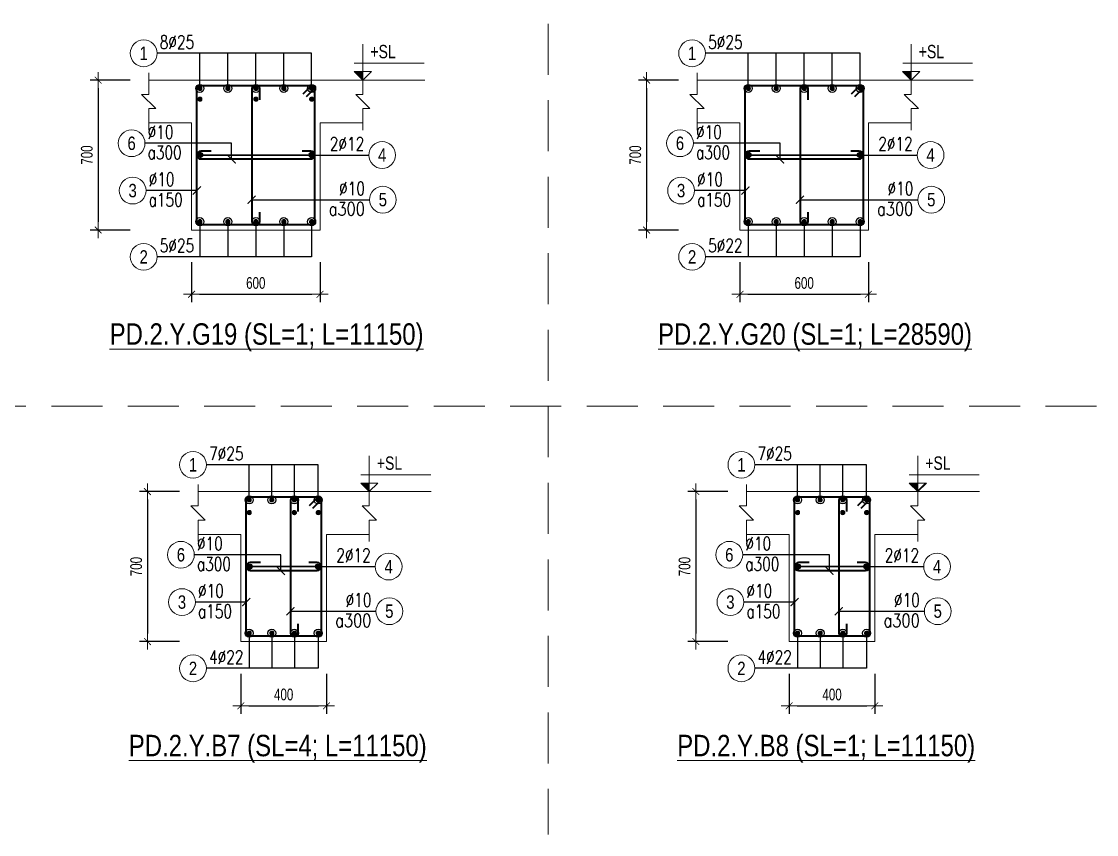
# Model space of a CAD drawing. Header units: millimetres. Extents: x 0 to 264070, y -218202 to 27271.
# Drawn here: x 238024 to 243045, y -179923 to -176128 of the extents above; entities that cross this region are included whole.
import ezdxf
from ezdxf.enums import TextEntityAlignment as Align

# ---------------------------------------------------------------- set-up
doc = ezdxf.new("R2010")
doc.units = ezdxf.units.MM
doc.header["$PDMODE"] = 3
doc.linetypes.add('HIDDEN2', pattern=[4.762499999999999, 3.175, -1.5875])
doc.layers.get('0').update_dxf_attribs({"lineweight": 20})
doc.layers.get('Defpoints').update_dxf_attribs({"color": 151, "lineweight": 9})
for name, color, linetype, lineweight in [('NDC_S_ANNO', 7, 'Continuous', 20), ('NDC_S_CONTINUOUS', 3, 'Continuous', 20), ('NDC_S_DIM', 1, 'Continuous', 15), ('NDC_S_HIDDEN', 8, 'HIDDEN2', 13), ('NDC_S_REBAR', 4, 'Continuous', 35), ('NDC_S_STIRRUP', 4, 'Continuous', 40), ('NDC_S_TEXT SYMBOL', 7, 'Continuous', 20), ('NDC_S_THIN LINE', 8, 'Continuous', 9), ('NDC_S_VN TEXT', 7, 'Continuous', 20)]:
    doc.layers.add(name, color=color, linetype=linetype, lineweight=lineweight)
doc.styles.add('ARIAL', font='arial.ttf', dxfattribs={"width": 0.8})
doc.styles.add('NDC_ANNO', font='', dxfattribs={"width": 0.8})
doc.styles.add('NDC_DIM', font='', dxfattribs={"width": 0.75})
doc.styles.add('NDC_EN TXT', font='romans.shx', dxfattribs={"width": 0.8})
doc.styles.get('NDC_ANNO').set_extended_font_data('Dotum')
doc.styles.get('NDC_DIM').set_extended_font_data('Dotum')
doc.dimstyles.new('NDC_dim_25', dxfattribs={"dimscale": 25, "dimtxt": 2.2, "dimasz": 1.5, "dimexe": 1.5, "dimexo": 2.5, "dimgap": 1, "dimtad": 1, "dimdec": 0, "dimzin": 0, "dimdsep": 46, "dimtxsty": 'NDC_DIM', "dimblk": 'DIMMARK', "dimcen": 0.09, "dimdle": 1.2, "dimclrd": 1, "dimclre": 1, "dimclrt": 3, "dimadec": 0, "dimazin": 0, "dimtfac": 1, "dimtdec": 0, "dimtix": 1, "dimtofl": 0, "dimtmove": 0, "dimatfit": 3, "dimfxl": 6, "dimfxlon": 1, "dimtolj": 1, "dimtzin": 0, "dimarcsym": 0})

# ---------------------------------------------------------------- blocks, each defined once
blk = doc.blocks.new('kata_block_TD')
at = {"color": 6, "linetype": 'ByBlock', "lineweight": -2, "style": 'ARIAL', "width": 0.8}
blk.add_attdef('SECTDET2', text='', height=5, dxfattribs=at).set_placement((0, 7.970649532882817), align=Align.CENTER)
at = {"color": 0, "linetype": 'ByBlock', "lineweight": -2, "style": 'ARIAL', "width": 0.8}
blk.add_attdef('SECTDET1', text='', height=5, dxfattribs=at).set_placement((0, 1.470649532882817), align=Align.CENTER)
at = {"color": 3, "lineweight": 25, "style": 'ARIAL', "width": 0.8}
blk.add_attdef('SSCALE', text='', height=2.5, dxfattribs=at).set_placement((0, -3.998868953555331), align=Align.CENTER)
blk = doc.blocks.new('kata_block_CT')
at = {"layer": 'NDC_S_ANNO'}
blk.add_hatch(color=3, dxfattribs=at).paths.add_polyline_path([(0, 1.596954857557648), (-1.612010908633238, 1.596954857557648), (0, 0)])
at = {"layer": 'NDC_S_ANNO', "ltscale": 50}
h = blk.add_hatch(dxfattribs=at)
h.set_pattern_fill('ANSI31', color=256, scale=1.406250541793835, style=0)
h.set_pattern_definition([(45.00000000000001, (0, 5.456968210637569e-12), (-3.157122508925224, 3.157122508925225), [])])
h.paths.add_polyline_path([(0, 1.596954857557648), (0, 0), (1.612010908924276, 1.596954857557648)])
for p, q in [((-1.592704896858777, 3.140833880479477), (11.46947077315417, 3.140833880479477)), ((11.56125648126181, 5.456968210637569e-12), (-1.63869572513795, 5.456968210637569e-12))]:
    blk.add_line(p, q, dxfattribs=at)
for points in [[(0, 6.69495074864426), (0, 0)], [(0, 0), (-1.612010908924276, 1.596954857557648), (0, 1.596954857557648)], [(0, 0), (1.612010908924276, 1.596954857557648), (0, 1.596954857557648)]]:
    blk.add_lwpolyline(points, dxfattribs=at)
at = {"layer": 'NDC_S_ANNO', "color": 8, "ltscale": 50}
blk.add_lwpolyline([(0, 0), (-1.612010908633238, 1.596954857557648), (0, 1.596954857557648)], dxfattribs=at)
at = {"layer": 'NDC_S_TEXT SYMBOL', "color": 3, "style": 'NDC_ANNO', "width": 0.8}
blk.add_attdef('CT', (1.409564409346785, 4.068271311703938), '', height=2.5, dxfattribs=at)
blk = doc.blocks.new('DIMMARK')
at = {"layer": 'NDC_S_DIM', "color": 1}
blk.add_line((-1.5, 0), (1, 0), dxfattribs=at)
at = {"layer": 'NDC_S_DIM', "color": 2, "const_width": 0.1}
blk.add_lwpolyline([(-0.4242640687119285, -0.4242640687119285), (0.4242640687119285, 0.4242640687119285)], dxfattribs=at)
blk = doc.blocks.new('*D491')
at = {"layer": 'Defpoints', "color": 0, "transparency": 16777216}
for p in [(241379.5699531391, -177101.6922493973), (241979.5699531391, -177101.6922493973), (241979.5699531391, -177401.6922493973)]:
    blk.add_point(p, dxfattribs=at)
at = {"layer": 'NDC_S_DIM', "color": 1, "lineweight": -2, "transparency": 16777216}
for p, q in [((241379.5699531391, -177251.6922493973), (241379.5699531391, -177439.1922493973)), ((241979.5699531391, -177251.6922493973), (241979.5699531391, -177439.1922493973)), ((241417.0699531391, -177401.6922493973), (241942.0699531391, -177401.6922493973))]:
    blk.add_line(p, q, dxfattribs=at)
at = {"layer": 'NDC_S_DIM', "color": 1, "lineweight": -2, "transparency": 16777216, "xscale": 37.5, "yscale": 37.5, "zscale": 37.5, "rotation": 180}
blk.add_blockref('DIMMARK', (241379.5699531391, -177401.6922493973), dxfattribs=at)
at = {"layer": 'NDC_S_DIM', "color": 1, "lineweight": -2, "transparency": 16777216, "xscale": 37.5, "yscale": 37.5, "zscale": 37.5}
blk.add_blockref('DIMMARK', (241979.5699531391, -177401.6922493973), dxfattribs=at)
at = {"layer": 'NDC_S_DIM', "color": 3, "transparency": 16777216, "insert": (241679.5699531391, -177349.1922493973), "char_height": 55.00000000000001, "attachment_point": 5, "style": 'NDC_DIM'}
blk.add_mtext('\\A1;600', dxfattribs=at)
blk = doc.blocks.new('*D492')
at = {"layer": 'Defpoints', "color": 0, "transparency": 16777216}
for p in [(241449.2430776834, -176401.6922493973), (240943.2430776834, -177101.6922493973), (241449.2430776834, -177101.6922493973)]:
    blk.add_point(p, dxfattribs=at)
at = {"layer": 'NDC_S_DIM', "color": 1, "lineweight": -2, "transparency": 16777216}
for p, q in [((241093.2430776834, -176401.6922493973), (240905.7430776834, -176401.6922493973)), ((240943.2430776834, -176439.1922493973), (240943.2430776834, -177064.1922493973)), ((241093.2430776834, -177101.6922493973), (240905.7430776834, -177101.6922493973))]:
    blk.add_line(p, q, dxfattribs=at)
at = {"layer": 'NDC_S_DIM', "color": 1, "lineweight": -2, "transparency": 16777216, "xscale": 37.5, "yscale": 37.5, "zscale": 37.5}
for p, rotation in [((240943.2430776834, -176401.6922493973), 90), ((240943.2430776834, -177101.6922493973), 270)]:
    blk.add_blockref('DIMMARK', p, dxfattribs=dict(at, rotation=rotation))
at = {"layer": 'NDC_S_DIM', "color": 3, "transparency": 16777216, "insert": (240890.7430776835, -176751.6922493973), "char_height": 55.00000000000001, "attachment_point": 5, "rotation": 90, "style": 'NDC_DIM'}
blk.add_mtext('\\A1;700', dxfattribs=at)
blk = doc.blocks.new('kata_block_THEP')
at = {"layer": 'NDC_S_REBAR', "color": 0}
for p, q in [((-0.5, 0), (0.5, 0)), ((-0.3535533905960619, 0.353553390592424), (0.3535533905960619, -0.353553390592424)), ((0.3535533905960619, 0.353553390592424), (-0.3535533905960619, -0.353553390592424)), ((0, 0.5), (0, -0.5))]:
    blk.add_line(p, q, dxfattribs=at)
at = {"layer": 'NDC_S_REBAR', "color": 0, "const_width": 0.08333333333333334}
blk.add_lwpolyline([(-0.5, -1.818989403545856e-12, 1), (0.5000000000145519, -1.818989403545856e-12, 1), (-0.5, -1.818989403545856e-12, 1)], format="xyb", dxfattribs=at)
blk = doc.blocks.new('*U240')
blk.add_circle((-2.5, 0), 2.5)
at = {"layer": 'NDC_S_VN TEXT', "color": 3, "style": 'NDC_EN TXT', "width": 0.75}
blk.add_attdef('DK1', (0.5, 0.8455043070534884), '', height=2.5, dxfattribs=at)
at = {"layer": 'NDC_S_VN TEXT', "color": 7, "style": 'ARIAL', "width": 0.8}
blk.add_attdef('SH2', text='', height=2.5, dxfattribs=at).set_placement((-2.5, 0), align=Align.MIDDLE)
blk = doc.blocks.new('*U241')
blk.add_circle((-2.5, 0), 2.5)
at = {"layer": 'NDC_S_VN TEXT', "color": 3, "style": 'NDC_EN TXT', "width": 0.75}
for tag, p in [('DK1', (0.5, 0.8455043070534884)), ('KC1', (0.5, -2.972544307831413))]:
    blk.add_attdef(tag, p, '', height=2.5, dxfattribs=at)
at = {"layer": 'NDC_S_VN TEXT', "color": 7, "style": 'ARIAL', "width": 0.8}
blk.add_attdef('SH2', text='', height=2.5, dxfattribs=at).set_placement((-2.5, 0), align=Align.MIDDLE)
blk = doc.blocks.new('*U239')
blk.add_circle((2.5, 0), 2.5)
at = {"layer": 'NDC_S_VN TEXT', "color": 3, "style": 'NDC_EN TXT', "width": 0.75}
blk.add_attdef('DK2', text='', height=2.5, dxfattribs=at).set_placement((-0.85, 0.8455043070534884), align=Align.RIGHT)
at = {"layer": 'NDC_S_VN TEXT', "color": 7, "style": 'ARIAL', "width": 0.8}
blk.add_attdef('SH3', text='', height=2.5, dxfattribs=at).set_placement((2.5, 0), align=Align.MIDDLE)
blk = doc.blocks.new('*U321')
blk.add_circle((2.5, 0), 2.5)
at = {"layer": 'NDC_S_VN TEXT', "color": 3, "style": 'NDC_EN TXT'}
for tag, width, p in [('DK2', 0.75, (-0.85, 0.8455043070534884)), ('KC2', 0.8, (-0.85, -2.972544307831413))]:
    blk.add_attdef(tag, text='', height=2.5, dxfattribs=dict(at, width=width)).set_placement(p, align=Align.RIGHT)
at = {"layer": 'NDC_S_VN TEXT', "color": 7, "style": 'ARIAL', "width": 0.8}
blk.add_attdef('SH3', text='', height=2.5, dxfattribs=at).set_placement((2.5, 0), align=Align.MIDDLE)
blk = doc.blocks.new('*D493')
at = {"layer": 'Defpoints', "color": 0, "transparency": 16777216}
for p in [(238887.7321403149, -176401.6922493973), (238381.7321403149, -177101.6922493973), (238887.7321403149, -177101.6922493973)]:
    blk.add_point(p, dxfattribs=at)
at = {"layer": 'NDC_S_DIM', "color": 1, "lineweight": -2, "transparency": 16777216}
for p, q in [((238531.7321403149, -176401.6922493973), (238344.2321403149, -176401.6922493973)), ((238381.7321403149, -176439.1922493973), (238381.7321403149, -177064.1922493973)), ((238531.7321403149, -177101.6922493973), (238344.2321403149, -177101.6922493973))]:
    blk.add_line(p, q, dxfattribs=at)
at = {"layer": 'NDC_S_DIM', "color": 1, "lineweight": -2, "transparency": 16777216, "xscale": 37.5, "yscale": 37.5, "zscale": 37.5}
for p, rotation in [((238381.7321403149, -176401.6922493973), 90), ((238381.7321403149, -177101.6922493973), 270)]:
    blk.add_blockref('DIMMARK', p, dxfattribs=dict(at, rotation=rotation))
at = {"layer": 'NDC_S_DIM', "color": 3, "transparency": 16777216, "insert": (238329.2321403149, -176751.6922493973), "char_height": 55.00000000000001, "attachment_point": 5, "rotation": 90, "style": 'NDC_DIM'}
blk.add_mtext('\\A1;700', dxfattribs=at)
blk = doc.blocks.new('*D494')
at = {"layer": 'Defpoints', "color": 0, "transparency": 16777216}
for p in [(238818.0590157706, -177101.6922493973), (239418.0590157706, -177101.6922493973), (239418.0590157706, -177401.6922493973)]:
    blk.add_point(p, dxfattribs=at)
at = {"layer": 'NDC_S_DIM', "color": 1, "lineweight": -2, "transparency": 16777216}
for p, q in [((238818.0590157706, -177251.6922493973), (238818.0590157706, -177439.1922493973)), ((239418.0590157706, -177251.6922493973), (239418.0590157706, -177439.1922493973)), ((238855.5590157706, -177401.6922493973), (239380.5590157706, -177401.6922493973))]:
    blk.add_line(p, q, dxfattribs=at)
at = {"layer": 'NDC_S_DIM', "color": 1, "lineweight": -2, "transparency": 16777216, "xscale": 37.5, "yscale": 37.5, "zscale": 37.5, "rotation": 180}
blk.add_blockref('DIMMARK', (238818.0590157706, -177401.6922493973), dxfattribs=at)
at = {"layer": 'NDC_S_DIM', "color": 1, "lineweight": -2, "transparency": 16777216, "xscale": 37.5, "yscale": 37.5, "zscale": 37.5}
blk.add_blockref('DIMMARK', (239418.0590157706, -177401.6922493973), dxfattribs=at)
at = {"layer": 'NDC_S_DIM', "color": 3, "transparency": 16777216, "insert": (239118.0590157706, -177349.1922493973), "char_height": 55.00000000000001, "attachment_point": 5, "style": 'NDC_DIM'}
blk.add_mtext('\\A1;600', dxfattribs=at)
blk = doc.blocks.new('*D503')
at = {"layer": 'Defpoints', "color": 0, "transparency": 16777216}
for p in [(239118.0484752241, -178322.6786246464), (238612.0484752241, -179022.6786246464), (239118.0484752241, -179022.6786246464)]:
    blk.add_point(p, dxfattribs=at)
at = {"layer": 'NDC_S_DIM', "color": 1, "lineweight": -2, "transparency": 16777216}
for p, q in [((238762.0484752241, -178322.6786246464), (238574.5484752241, -178322.6786246464)), ((238612.0484752241, -178360.1786246464), (238612.0484752241, -178985.1786246464)), ((238762.0484752241, -179022.6786246464), (238574.5484752241, -179022.6786246464))]:
    blk.add_line(p, q, dxfattribs=at)
at = {"layer": 'NDC_S_DIM', "color": 1, "lineweight": -2, "transparency": 16777216, "xscale": 37.5, "yscale": 37.5, "zscale": 37.5}
for p, rotation in [((238612.0484752241, -178322.6786246464), 90), ((238612.0484752241, -179022.6786246464), 270)]:
    blk.add_blockref('DIMMARK', p, dxfattribs=dict(at, rotation=rotation))
at = {"layer": 'NDC_S_DIM', "color": 3, "transparency": 16777216, "insert": (238559.5484752241, -178672.6786246463), "char_height": 55.00000000000001, "attachment_point": 5, "rotation": 90, "style": 'NDC_DIM'}
blk.add_mtext('\\A1;700', dxfattribs=at)
blk = doc.blocks.new('*D504')
at = {"layer": 'Defpoints', "color": 0, "transparency": 16777216}
for p in [(239048.3753506798, -179022.6786246464), (239448.3753506798, -179022.6786246464), (239448.3753506798, -179322.6786246464)]:
    blk.add_point(p, dxfattribs=at)
at = {"layer": 'NDC_S_DIM', "color": 1, "lineweight": -2, "transparency": 16777216}
for p, q in [((239048.3753506798, -179172.6786246464), (239048.3753506798, -179360.1786246464)), ((239448.3753506798, -179172.6786246464), (239448.3753506798, -179360.1786246464)), ((239085.8753506798, -179322.6786246464), (239410.8753506798, -179322.6786246464))]:
    blk.add_line(p, q, dxfattribs=at)
at = {"layer": 'NDC_S_DIM', "color": 1, "lineweight": -2, "transparency": 16777216, "xscale": 37.5, "yscale": 37.5, "zscale": 37.5, "rotation": 180}
blk.add_blockref('DIMMARK', (239048.3753506798, -179322.6786246464), dxfattribs=at)
at = {"layer": 'NDC_S_DIM', "color": 1, "lineweight": -2, "transparency": 16777216, "xscale": 37.5, "yscale": 37.5, "zscale": 37.5}
blk.add_blockref('DIMMARK', (239448.3753506798, -179322.6786246464), dxfattribs=at)
at = {"layer": 'NDC_S_DIM', "color": 3, "transparency": 16777216, "insert": (239248.3753506798, -179270.1786246464), "char_height": 55.00000000000001, "attachment_point": 5, "style": 'NDC_DIM'}
blk.add_mtext('\\A1;400', dxfattribs=at)
blk = doc.blocks.new('*D505')
at = {"layer": 'Defpoints', "color": 0, "transparency": 16777216}
for p in [(241609.8862880483, -179022.6786246464), (242009.8862880483, -179022.6786246464), (242009.8862880483, -179322.6786246464)]:
    blk.add_point(p, dxfattribs=at)
at = {"layer": 'NDC_S_DIM', "color": 1, "lineweight": -2, "transparency": 16777216}
for p, q in [((241609.8862880483, -179172.6786246464), (241609.8862880483, -179360.1786246464)), ((242009.8862880483, -179172.6786246464), (242009.8862880483, -179360.1786246464)), ((241647.3862880483, -179322.6786246464), (241972.3862880483, -179322.6786246464))]:
    blk.add_line(p, q, dxfattribs=at)
at = {"layer": 'NDC_S_DIM', "color": 1, "lineweight": -2, "transparency": 16777216, "xscale": 37.5, "yscale": 37.5, "zscale": 37.5, "rotation": 180}
blk.add_blockref('DIMMARK', (241609.8862880483, -179322.6786246464), dxfattribs=at)
at = {"layer": 'NDC_S_DIM', "color": 1, "lineweight": -2, "transparency": 16777216, "xscale": 37.5, "yscale": 37.5, "zscale": 37.5}
blk.add_blockref('DIMMARK', (242009.8862880483, -179322.6786246464), dxfattribs=at)
at = {"layer": 'NDC_S_DIM', "color": 3, "transparency": 16777216, "insert": (241809.8862880483, -179270.1786246464), "char_height": 55.00000000000001, "attachment_point": 5, "style": 'NDC_DIM'}
blk.add_mtext('\\A1;400', dxfattribs=at)
blk = doc.blocks.new('*D506')
at = {"layer": 'Defpoints', "color": 0, "transparency": 16777216}
for p in [(241679.5594125926, -178322.6786246464), (241173.5594125926, -179022.6786246464), (241679.5594125926, -179022.6786246464)]:
    blk.add_point(p, dxfattribs=at)
at = {"layer": 'NDC_S_DIM', "color": 1, "lineweight": -2, "transparency": 16777216}
for p, q in [((241323.5594125926, -178322.6786246464), (241136.0594125926, -178322.6786246464)), ((241173.5594125926, -178360.1786246464), (241173.5594125926, -178985.1786246464)), ((241323.5594125926, -179022.6786246464), (241136.0594125926, -179022.6786246464))]:
    blk.add_line(p, q, dxfattribs=at)
at = {"layer": 'NDC_S_DIM', "color": 1, "lineweight": -2, "transparency": 16777216, "xscale": 37.5, "yscale": 37.5, "zscale": 37.5}
for p, rotation in [((241173.5594125926, -178322.6786246464), 90), ((241173.5594125926, -179022.6786246464), 270)]:
    blk.add_blockref('DIMMARK', p, dxfattribs=dict(at, rotation=rotation))
at = {"layer": 'NDC_S_DIM', "color": 3, "transparency": 16777216, "insert": (241121.0594125926, -178672.6786246463), "char_height": 55.00000000000001, "attachment_point": 5, "rotation": 90, "style": 'NDC_DIM'}
blk.add_mtext('\\A1;700', dxfattribs=at)

msp = doc.modelspace()

# ---------------------------------------------------------------- linework, layer by layer
at = {"layer": 'NDC_S_CONTINUOUS'}
for points in [[(238618.0590157706, -176401.6922493973), (238818.0590157706, -176401.6922493973), (238818.0590157706, -176401.6922493973), (239418.0590157706, -176401.6922493973), (239418.0590157706, -176401.6922493973), (239618.0590157706, -176401.6922493973)], [(241179.5699531391, -176401.6922493973), (241379.5699531391, -176401.6922493973), (241379.5699531391, -176401.6922493973), (241979.5699531391, -176401.6922493973), (241979.5699531391, -176401.6922493973), (242179.5699531391, -176401.6922493973)], [(238618.0590157706, -176601.6922493973), (238818.0590157706, -176601.6922493973), (238818.0590157706, -177101.6922493973), (239418.0590157706, -177101.6922493973), (239418.0590157706, -176601.6922493973), (239618.0590157706, -176601.6922493973)], [(241179.5699531391, -176601.6922493973), (241379.5699531391, -176601.6922493973), (241379.5699531391, -177101.6922493973), (241979.5699531391, -177101.6922493973), (241979.5699531391, -176601.6922493973), (242179.5699531391, -176601.6922493973)], [(238848.3753506798, -178322.6786246464), (239048.3753506798, -178322.6786246464), (239048.3753506798, -178322.6786246464), (239448.3753506798, -178322.6786246464), (239448.3753506798, -178322.6786246464), (239648.3753506798, -178322.6786246464)], [(241409.8862880483, -178322.6786246464), (241609.8862880483, -178322.6786246464), (241609.8862880483, -178322.6786246464), (242009.8862880483, -178322.6786246464), (242009.8862880483, -178322.6786246464), (242209.8862880483, -178322.6786246464)], [(238848.3753506798, -178522.6786246464), (239048.3753506798, -178522.6786246464), (239048.3753506798, -179022.6786246464), (239448.3753506798, -179022.6786246464), (239448.3753506798, -178522.6786246464), (239648.3753506798, -178522.6786246464)], [(241409.8862880483, -178522.6786246464), (241609.8862880483, -178522.6786246464), (241609.8862880483, -179022.6786246464), (242009.8862880483, -179022.6786246464), (242009.8862880483, -178522.6786246464), (242209.8862880483, -178522.6786246464)]]:
    msp.add_lwpolyline(points, dxfattribs=at)
at = {"layer": 'NDC_S_HIDDEN', "ltscale": 75}
for p, q in [((240483.4511111922, -167923.3971106909), (240483.4511111922, -179923.3971106772)), ((243044.9620485608, -177923.3971106794), (225114.385486981, -177923.3971106794))]:
    msp.add_line(p, q, dxfattribs=at)
at = {"layer": 'NDC_S_REBAR'}
for points in [[(239136.4290578647, -176494.0369393306), (239136.4290578647, -176445.1237695208, 0.9999999999999999), (239099.5650578647, -176445.1237695208), (239099.5650578647, -177058.2602493972, 0.9999999999999999), (239136.4290578647, -177058.2602493972), (239136.4290578647, -177019.0033583884, -0.414213562)], [(241697.9399952332, -176494.0369393306), (241697.9399952332, -176445.1237695208, 0.9999999999999999), (241661.0759952332, -176445.1237695208), (241661.0759952332, -177058.2602493972, 0.9999999999999999), (241697.9399952332, -177058.2602493972), (241697.9399952332, -177019.0033583884, -0.414213562)], [(238910.4041855805, -176733.2602493973), (238861.4910157706, -176733.2602493973, 0.9999999999999999), (238861.4910157706, -176770.1242493973), (239374.6270157706, -176770.1242493973, 0.9999999999999999), (239374.6270157706, -176733.2602493973), (239335.3701247617, -176733.2602493973, -0.414213562)], [(241471.915122949, -176733.2602493973), (241423.0019531391, -176733.2602493973, 0.9999999999999999), (241423.0019531391, -176770.1242493973), (241936.1379531391, -176770.1242493973, 0.9999999999999999), (241936.1379531391, -176733.2602493973), (241896.8810621303, -176733.2602493973, -0.414213562)], [(239316.8073506798, -178415.0233145797), (239316.8073506798, -178366.1101447698, 0.9999999999999999), (239279.9433506798, -178366.1101447698), (239279.9433506798, -178979.2466246463, 0.9999999999999999), (239316.8073506798, -178979.2466246463), (239316.8073506798, -178939.9897336375, -0.414213562)], [(241878.3182880483, -178415.0233145797), (241878.3182880483, -178366.1101447698, 0.9999999999999999), (241841.4542880483, -178366.1101447698), (241841.4542880483, -178979.2466246463, 0.9999999999999999), (241878.3182880483, -178979.2466246463), (241878.3182880483, -178939.9897336375, -0.414213562)], [(239140.7205204897, -178654.2466246464), (239091.8073506798, -178654.2466246464, 0.9999999999999999), (239091.8073506798, -178691.1106246464), (239404.9433506798, -178691.1106246464, 0.9999999999999999), (239404.9433506798, -178654.2466246464), (239365.6864596709, -178654.2466246464, -0.414213562)], [(241702.2314578582, -178654.2466246464), (241653.3182880483, -178654.2466246464, 0.9999999999999999), (241653.3182880483, -178691.1106246464), (241966.4542880483, -178691.1106246464, 0.9999999999999999), (241966.4542880483, -178654.2466246464), (241927.1973970394, -178654.2466246464, -0.414213562)]]:
    msp.add_lwpolyline(points, format="xyb", dxfattribs=at)
at = {"layer": 'NDC_S_STIRRUP'}
for points in [[(239339.0590157706, -176466.6922493973), (239379.0590157706, -176426.6922493973, -0.414213562), (239393.0590157706, -176440.6922493973), (239393.0590157706, -177062.6922493973, -0.414213562), (239379.0590157706, -177076.6922493973), (238857.0590157706, -177076.6922493973, -0.414213562), (238843.0590157706, -177062.6922493973), (238843.0590157706, -176440.6922493973, -0.414213562), (238857.0590157706, -176426.6922493973), (239379.0590157706, -176426.6922493973, -0.414213562), (239393.0590157706, -176440.6922493973), (239353.0590157706, -176480.6922493973)], [(241900.5699531391, -176466.6922493973), (241940.5699531391, -176426.6922493973, -0.414213562), (241954.5699531391, -176440.6922493973), (241954.5699531391, -177062.6922493973, -0.414213562), (241940.5699531391, -177076.6922493973), (241418.5699531391, -177076.6922493973, -0.414213562), (241404.5699531391, -177062.6922493973), (241404.5699531391, -176440.6922493973, -0.414213562), (241418.5699531391, -176426.6922493973), (241940.5699531391, -176426.6922493973, -0.414213562), (241954.5699531391, -176440.6922493973), (241914.5699531391, -176480.6922493973)], [(239369.3753506798, -178387.6786246464), (239409.3753506798, -178347.6786246464, -0.414213562), (239423.3753506798, -178361.6786246464), (239423.3753506798, -178983.6786246464, -0.414213562), (239409.3753506798, -178997.6786246464), (239087.3753506798, -178997.6786246464, -0.414213562), (239073.3753506798, -178983.6786246464), (239073.3753506798, -178361.6786246464, -0.414213562), (239087.3753506798, -178347.6786246464), (239409.3753506798, -178347.6786246464, -0.414213562), (239423.3753506798, -178361.6786246464), (239383.3753506798, -178401.6786246464)], [(241930.8862880483, -178387.6786246464), (241970.8862880483, -178347.6786246464, -0.414213562), (241984.8862880483, -178361.6786246464), (241984.8862880483, -178983.6786246464, -0.414213562), (241970.8862880483, -178997.6786246464), (241648.8862880483, -178997.6786246464, -0.414213562), (241634.8862880483, -178983.6786246464), (241634.8862880483, -178361.6786246464, -0.414213562), (241648.8862880483, -178347.6786246464), (241970.8862880483, -178347.6786246464, -0.414213562), (241984.8862880483, -178361.6786246464), (241944.8862880483, -178401.6786246464)]]:
    msp.add_lwpolyline(points, format="xyb", dxfattribs=at)
at = {"layer": 'NDC_S_THIN LINE'}
for points in [[(238618.0590157706, -176635.0255827306), (238618.0590157706, -176535.0255827306), (238651.3923491039, -176535.0255827306), (238584.7256824373, -176468.3589160639), (238618.0590157706, -176468.3589160639), (238618.0590157706, -176368.3589160639)], [(239618.0590157706, -176635.0255827306), (239618.0590157706, -176535.0255827306), (239651.3923491039, -176535.0255827306), (239584.7256824373, -176468.3589160639), (239618.0590157706, -176468.3589160639), (239618.0590157706, -176368.3589160639)], [(241179.5699531391, -176635.0255827306), (241179.5699531391, -176535.0255827306), (241212.9032864725, -176535.0255827306), (241146.2366198058, -176468.3589160639), (241179.5699531391, -176468.3589160639), (241179.5699531391, -176368.3589160639)], [(242179.5699531391, -176635.0255827306), (242179.5699531391, -176535.0255827306), (242212.9032864725, -176535.0255827306), (242146.2366198058, -176468.3589160639), (242179.5699531391, -176468.3589160639), (242179.5699531391, -176368.3589160639)], [(238848.3753506798, -178556.0119579797), (238848.3753506798, -178456.0119579797), (238881.7086840132, -178456.0119579797), (238815.0420173465, -178389.345291313), (238848.3753506798, -178389.345291313), (238848.3753506798, -178289.345291313)], [(239648.3753506798, -178556.0119579797), (239648.3753506798, -178456.0119579797), (239681.7086840132, -178456.0119579797), (239615.0420173465, -178389.345291313), (239648.3753506798, -178389.345291313), (239648.3753506798, -178289.345291313)], [(241409.8862880483, -178556.0119579797), (241409.8862880483, -178456.0119579797), (241443.2196213817, -178456.0119579797), (241376.552954715, -178389.345291313), (241409.8862880483, -178389.345291313), (241409.8862880483, -178289.345291313)], [(242209.8862880483, -178556.0119579797), (242209.8862880483, -178456.0119579797), (242243.2196213817, -178456.0119579797), (242176.552954715, -178389.345291313), (242209.8862880483, -178389.345291313), (242209.8862880483, -178289.345291313)]]:
    msp.add_lwpolyline(points, dxfattribs=at)

# ---------------------------------------------------------------- block references
at = {"layer": 'NDC_S_REBAR', "color": 3, "xscale": 22, "yscale": 22, "zscale": 22}
for p in [(238857.0590157706, -176440.6922493973), (241418.5699531391, -176440.6922493973), (238857.0590157706, -176751.6922493973), (241418.5699531391, -176751.6922493973), (238857.0590157706, -177062.6922493973), (241418.5699531391, -177062.6922493973), (239087.3753506798, -178361.6786246464), (241648.8862880483, -178361.6786246464), (239087.3753506798, -178672.6786246464), (241648.8862880483, -178672.6786246464), (239087.3753506798, -178983.6786246464), (241648.8862880483, -178983.6786246464)]:
    msp.add_blockref('kata_block_THEP', p, dxfattribs=at)
at = {"layer": 'NDC_S_REBAR', "xscale": 22, "yscale": 22, "zscale": 22}
for p in [(238987.5590157706, -176440.6922493973), (239118.0590157706, -176440.6922493973), (239248.5590157706, -176440.6922493973), (239379.0590157706, -176440.6922493973), (241549.0699531391, -176440.6922493973), (241679.5699531391, -176440.6922493973), (241810.0699531391, -176440.6922493973), (241940.5699531391, -176440.6922493973), (238857.0590157706, -176490.6438686442), (239118.0590157706, -176490.6438686442), (239379.0590157706, -176490.6438686442), (239379.0590157706, -176751.6922493973), (241940.5699531391, -176751.6922493973), (238987.5590157706, -177062.6922493973), (239118.0590157706, -177062.6922493973), (239248.5590157706, -177062.6922493973), (239379.0590157706, -177062.6922493973), (241549.0699531391, -177062.6922493973), (241679.5699531391, -177062.6922493973), (241810.0699531391, -177062.6922493973), (241940.5699531391, -177062.6922493973), (239409.3753506798, -178361.6786246464), (241970.8862880483, -178361.6786246464), (239087.3753506798, -178420.904305857), (239409.3753506798, -178420.904305857), (241648.8862880483, -178420.904305857), (241970.8862880483, -178420.904305857), (239409.3753506798, -178672.6786246464), (241970.8862880483, -178672.6786246464), (239192.8753506798, -178983.6786246464), (239298.3753506798, -178983.6786246464), (239409.3753506798, -178983.6786246464), (241754.3862880483, -178983.6786246464), (241859.8862880483, -178983.6786246464), (241970.8862880483, -178983.6786246464)]:
    msp.add_blockref('kata_block_THEP', p, dxfattribs=at)
at = {"layer": 'NDC_S_REBAR', "xscale": -22, "yscale": 22, "zscale": 22, "rotation": 180}
for p in [(239192.8753506798, -178361.6786246464), (239298.3753506798, -178361.6786246464), (241754.3862880483, -178361.6786246464), (241859.8862880483, -178361.6786246464), (239298.3753506798, -178420.904305857), (241859.8862880483, -178420.904305857)]:
    msp.add_blockref('kata_block_THEP', p, dxfattribs=at)
at = {"layer": 'NDC_S_THIN LINE', "xscale": 25, "yscale": 25, "zscale": 25}
for name, p, values in [('*U240', (238657.0590157706, -176276.6922493973), {'SH2': '1', 'DK1': '8%%c25'}), ('*U240', (241218.5699531391, -176276.6922493973), {'SH2': '1', 'DK1': '5%%c25'}), ('*U241', (238600.5590157706, -176696.6922493973), {'SH2': '6', 'DK1': '%%c10', 'KC1': 'a300'}), ('*U241', (241162.0699531391, -176696.6922493973), {'SH2': '6', 'DK1': '%%c10', 'KC1': 'a300'}), ('*U239', (239645.9492595682, -176751.6922493973), {'SH3': '4', 'DK2': '2%%c12'}), ('*U239', (242207.4601969367, -176751.6922493973), {'SH3': '4', 'DK2': '2%%c12'}), ('*U241', (238605.5590157706, -176917.5129200068), {'SH2': '3', 'DK1': '%%c10', 'KC1': 'a150'}), ('*U241', (241167.0699531391, -176917.5129200068), {'SH2': '3', 'DK1': '%%c10', 'KC1': 'a150'}), ('*U321', (239649.1152146348, -176960.1593775766), {'SH3': '5', 'DK2': '%%c10', 'KC2': 'a300'}), ('*U321', (242210.6261520034, -176960.1593775766), {'SH3': '5', 'DK2': '%%c10', 'KC2': 'a300'}), ('*U240', (238657.0590157706, -177226.6922493973), {'SH2': '2', 'DK1': '5%%c25'}), ('*U240', (241218.5699531391, -177226.6922493973), {'SH2': '2', 'DK1': '5%%c22'}), ('*U240', (238887.3753506798, -178197.6786246464), {'SH2': '1', 'DK1': '7%%c25'}), ('*U240', (241448.8862880483, -178197.6786246464), {'SH2': '1', 'DK1': '7%%c25'}), ('*U241', (238830.8753506798, -178617.6786246464), {'SH2': '6', 'DK1': '%%c10', 'KC1': 'a300'}), ('*U241', (241392.3862880483, -178617.6786246464), {'SH2': '6', 'DK1': '%%c10', 'KC1': 'a300'}), ('*U239', (239676.2655944774, -178672.6786246464), {'SH3': '4', 'DK2': '2%%c12'}), ('*U239', (242237.7765318459, -178672.6786246464), {'SH3': '4', 'DK2': '2%%c12'}), ('*U241', (238835.8753506798, -178838.4992952559), {'SH2': '3', 'DK1': '%%c10', 'KC1': 'a150'}), ('*U321', (239679.431549544, -178881.1457528257), {'SH3': '5', 'DK2': '%%c10', 'KC2': 'a300'}), ('*U241', (241397.3862880483, -178838.4992952559), {'SH2': '3', 'DK1': '%%c10', 'KC1': 'a150'}), ('*U321', (242240.9424869125, -178881.1457528257), {'SH3': '5', 'DK2': '%%c10', 'KC2': 'a300'}), ('*U240', (238887.3753506798, -179147.6786246464), {'SH2': '2', 'DK1': '4%%c22'}), ('*U240', (241448.8862880483, -179147.6786246464), {'SH2': '2', 'DK1': '4%%c22'})]:
    msp.add_blockref(name, p, dxfattribs=at).add_auto_attribs(values)
at = {"layer": 'NDC_S_VN TEXT', "xscale": 25, "yscale": 25, "zscale": 25}
for p in [(239618.0590157706, -176401.6922493973), (242179.5699531391, -176401.6922493973), (239648.3753506798, -178322.6786246464), (242209.8862880483, -178322.6786246464)]:
    msp.add_blockref('kata_block_CT', p, dxfattribs=at).add_auto_attribs({'CT': '+SL'})
at = {"layer": 'NDC_S_VN TEXT'}
ref = msp.add_blockref('kata_block_TD', (239168.6517720154, -177666.5978963343), dxfattribs=dict(at, xscale=20, yscale=20, zscale=20))
ref.add_attrib('SECTDET1', '%%uPD.2.Y.G19 (SL=1; L=11150)', dxfattribs={"layer": '0', "color": 0, "linetype": 'ByBlock', "lineweight": -2, "height": 100, "style": 'ARIAL', "width": 0.8}).set_placement((239168.6517720154, -177637.1849056766), align=Align.CENTER)
ref = msp.add_blockref('kata_block_TD', (241730.1627093839, -177666.5978963343), dxfattribs=dict(at, xscale=20, yscale=20, zscale=20))
ref.add_attrib('SECTDET1', '%%uPD.2.Y.G20 (SL=1; L=28590)', dxfattribs={"layer": '0', "color": 0, "linetype": 'ByBlock', "lineweight": -2, "height": 100, "style": 'ARIAL', "width": 0.8}).set_placement((241730.1627093839, -177637.1849056766), align=Align.CENTER)
ref = msp.add_blockref('kata_block_TD', (239220.7904943727, -179587.5842715834), dxfattribs=dict(at, xscale=20, yscale=20, zscale=20))
ref.add_attrib('SECTDET1', '%%uPD.2.Y.B7 (SL=4; L=11150)', dxfattribs={"layer": '0', "color": 0, "linetype": 'ByBlock', "lineweight": -2, "height": 100, "style": 'ARIAL', "width": 0.8}).set_placement((239220.7904943727, -179558.1712809257), align=Align.CENTER)
ref = msp.add_blockref('kata_block_TD', (241782.3014317412, -179587.5842715834), dxfattribs=dict(at, xscale=20, yscale=20, zscale=20))
ref.add_attrib('SECTDET1', '%%uPD.2.Y.B8 (SL=1; L=11150)', dxfattribs={"layer": '0', "color": 0, "linetype": 'ByBlock', "lineweight": -2, "height": 100, "style": 'ARIAL', "width": 0.8}).set_placement((241782.3014317412, -179558.1712809257), align=Align.CENTER)

# ---------------------------------------------------------------- dimensions: what is measured, and where the dimension line sits
at = {"layer": 'NDC_S_DIM'}
for base, p1, p2, picture, middle in [((238381.7321403149, -177101.6922493973), (238887.7321403149, -176401.6922493973), (238887.7321403149, -177101.6922493973), '*D493', (238329.2321403149, -176751.6922493973)), ((240943.2430776834, -177101.6922493973), (241449.2430776834, -176401.6922493973), (241449.2430776834, -177101.6922493973), '*D492', (240890.7430776835, -176751.6922493973)), ((238612.0484752241, -179022.6786246464), (239118.0484752241, -178322.6786246464), (239118.0484752241, -179022.6786246464), '*D503', (238559.5484752241, -178672.6786246463)), ((241173.5594125926, -179022.6786246464), (241679.5594125926, -178322.6786246464), (241679.5594125926, -179022.6786246464), '*D506', (241121.0594125926, -178672.6786246463))]:
    dim = msp.add_linear_dim(base=base, p1=p1, p2=p2, angle=270, dimstyle='NDC_dim_25', dxfattribs=at)
    dim.commit()
    dim.dimension.update_dxf_attribs({"geometry": picture, "text_midpoint": middle})
for base, p1, p2, picture, middle in [((239418.0590157706, -177401.6922493973), (238818.0590157706, -177101.6922493973), (239418.0590157706, -177101.6922493973), '*D494', (239118.0590157706, -177349.1922493973)), ((241979.5699531391, -177401.6922493973), (241379.5699531391, -177101.6922493973), (241979.5699531391, -177101.6922493973), '*D491', (241679.5699531391, -177349.1922493973)), ((239448.3753506798, -179322.6786246464), (239048.3753506798, -179022.6786246464), (239448.3753506798, -179022.6786246464), '*D504', (239248.3753506798, -179270.1786246464)), ((242009.8862880483, -179322.6786246464), (241609.8862880483, -179022.6786246464), (242009.8862880483, -179022.6786246464), '*D505', (241809.8862880483, -179270.1786246464))]:
    dim = msp.add_linear_dim(base=base, p1=p1, p2=p2, dimstyle='NDC_dim_25', dxfattribs=at)
    dim.commit()
    dim.dimension.update_dxf_attribs({"geometry": picture, "text_midpoint": middle})

# ---------------------------------------------------------------- leaders
at = {"layer": 'NDC_S_THIN LINE'}
for points, override in [([(239379.0590157706, -176440.6922493973), (239379.0590157706, -176276.6922493973), (238657.0590157706, -176276.6922493973)], {"dimldrblk": 'DotBlank'}), ([(239248.5590157706, -176440.6922493973), (239248.5590157706, -176276.6922493973), (238657.0590157706, -176276.6922493973)], {"dimldrblk": 'DotBlank'}), ([(239118.0590157706, -176440.6922493973), (239118.0590157706, -176276.6922493973), (238657.0590157706, -176276.6922493973)], {"dimldrblk": 'DotBlank'}), ([(238987.5590157706, -176440.6922493973), (238987.5590157706, -176276.6922493973), (238657.0590157706, -176276.6922493973)], {"dimldrblk": 'DotBlank'}), ([(238857.0590157706, -176440.6922493973), (238857.0590157706, -176276.6922493973), (238657.0590157706, -176276.6922493973)], {"dimldrblk": 'DotBlank'}), ([(241418.5699531391, -176440.6922493973), (241418.5699531391, -176276.6922493973), (241218.5699531391, -176276.6922493973)], {"dimldrblk": 'DotBlank'}), ([(241549.0699531391, -176440.6922493973), (241549.0699531391, -176276.6922493973), (241218.5699531391, -176276.6922493973)], {"dimldrblk": 'DotBlank'}), ([(241679.5699531391, -176440.6922493973), (241679.5699531391, -176276.6922493973), (241218.5699531391, -176276.6922493973)], {"dimldrblk": 'DotBlank'}), ([(241810.0699531391, -176440.6922493973), (241810.0699531391, -176276.6922493973), (241218.5699531391, -176276.6922493973)], {"dimldrblk": 'DotBlank'}), ([(241940.5699531391, -176440.6922493973), (241940.5699531391, -176276.6922493973), (241218.5699531391, -176276.6922493973)], {"dimldrblk": 'DotBlank'}), ([(239005.3923491039, -176771.6922493973), (239005.3923491039, -176696.6922493973), (238600.5590157706, -176696.6922493973)], {"dimldrblk": 'ArchTick'}), ([(238857.0590157706, -176751.6922493973), (239385.0590157706, -176751.6922493973)], {"dimasz": 1, "dimldrblk": 'DotBlank'}), ([(239379.0590157706, -176751.6922493973), (238857.0590157706, -176751.6922493973)], {"dimasz": 1, "dimldrblk": 'DotBlank'}), ([(241566.9032864725, -176771.6922493973), (241566.9032864725, -176696.6922493973), (241162.0699531391, -176696.6922493973)], {"dimldrblk": 'ArchTick'}), ([(241418.5699531391, -176751.6922493973), (241946.5699531391, -176751.6922493973)], {"dimasz": 1, "dimldrblk": 'DotBlank'}), ([(241940.5699531391, -176751.6922493973), (241418.5699531391, -176751.6922493973)], {"dimasz": 1, "dimldrblk": 'DotBlank'}), ([(239379.0590157706, -176751.6922493973), (239645.9492595682, -176751.6922493973)], {"dimldrblk": 'DotSmall'}), ([(241940.5699531391, -176751.6922493973), (242207.4601969367, -176751.6922493973)], {"dimldrblk": 'DotSmall'}), ([(238843.0590157706, -176917.5129200068), (238605.5590157706, -176917.5129200068)], {"dimldrblk": 'ArchTick'}), ([(239098.0590157707, -176960.1593775766), (239649.1152146348, -176960.1593775766)], {"dimldrblk": 'ArchTick'}), ([(241404.5699531391, -176917.5129200068), (241167.0699531391, -176917.5129200068)], {"dimldrblk": 'ArchTick'}), ([(241659.5699531392, -176960.1593775766), (242210.6261520034, -176960.1593775766)], {"dimldrblk": 'ArchTick'}), ([(239379.0590157706, -177062.6922493973), (239379.0590157706, -177226.6922493973), (238657.0590157706, -177226.6922493973)], {"dimldrblk": 'DotBlank'}), ([(239248.5590157706, -177062.6922493973), (239248.5590157706, -177226.6922493973), (238657.0590157706, -177226.6922493973)], {"dimldrblk": 'DotBlank'}), ([(239118.0590157706, -177062.6922493973), (239118.0590157706, -177226.6922493973), (238657.0590157706, -177226.6922493973)], {"dimldrblk": 'DotBlank'}), ([(238987.5590157706, -177062.6922493973), (238987.5590157706, -177226.6922493973), (238657.0590157706, -177226.6922493973)], {"dimldrblk": 'DotBlank'}), ([(238857.0590157706, -177062.6922493973), (238857.0590157706, -177226.6922493973), (238657.0590157706, -177226.6922493973)], {"dimldrblk": 'DotBlank'}), ([(241418.5699531391, -177062.6922493973), (241418.5699531391, -177226.6922493973), (241218.5699531391, -177226.6922493973)], {"dimldrblk": 'DotBlank'}), ([(241549.0699531391, -177062.6922493973), (241549.0699531391, -177226.6922493973), (241218.5699531391, -177226.6922493973)], {"dimldrblk": 'DotBlank'}), ([(241679.5699531391, -177062.6922493973), (241679.5699531391, -177226.6922493973), (241218.5699531391, -177226.6922493973)], {"dimldrblk": 'DotBlank'}), ([(241810.0699531391, -177062.6922493973), (241810.0699531391, -177226.6922493973), (241218.5699531391, -177226.6922493973)], {"dimldrblk": 'DotBlank'}), ([(241940.5699531391, -177062.6922493973), (241940.5699531391, -177226.6922493973), (241218.5699531391, -177226.6922493973)], {"dimldrblk": 'DotBlank'}), ([(239409.3753506798, -178361.6786246464), (239409.3753506798, -178197.6786246464), (238887.3753506798, -178197.6786246464)], {"dimldrblk": 'DotBlank'}), ([(239298.37535068, -178361.6786246463), (239298.37535068, -178197.6786246463), (238887.3753506798, -178197.6786246464)], {"dimldrblk": 'DotBlank'}), ([(239192.8753506798, -178361.6786246464), (239192.8753506798, -178197.6786246464), (238887.3753506798, -178197.6786246464)], {"dimldrblk": 'DotBlank'}), ([(239087.3753506798, -178361.6786246464), (239087.3753506798, -178197.6786246464), (238887.3753506798, -178197.6786246464)], {"dimldrblk": 'DotBlank'}), ([(241648.8862880483, -178361.6786246464), (241648.8862880483, -178197.6786246464), (241448.8862880483, -178197.6786246464)], {"dimldrblk": 'DotBlank'}), ([(241754.3862880483, -178361.6786246464), (241754.3862880483, -178197.6786246464), (241448.8862880483, -178197.6786246464)], {"dimldrblk": 'DotBlank'}), ([(241859.8862880485, -178361.6786246463), (241859.8862880485, -178197.6786246463), (241448.8862880483, -178197.6786246464)], {"dimldrblk": 'DotBlank'}), ([(241970.8862880483, -178361.6786246464), (241970.8862880483, -178197.6786246464), (241448.8862880483, -178197.6786246464)], {"dimldrblk": 'DotBlank'}), ([(239235.7086840132, -178692.6786246464), (239235.7086840132, -178617.6786246464), (238830.8753506798, -178617.6786246464)], {"dimldrblk": 'ArchTick'}), ([(241797.2196213817, -178692.6786246464), (241797.2196213817, -178617.6786246464), (241392.3862880483, -178617.6786246464)], {"dimldrblk": 'ArchTick'}), ([(239087.3753506798, -178672.6786246464), (239415.3753506798, -178672.6786246464)], {"dimasz": 1, "dimldrblk": 'DotBlank'}), ([(239409.3753506798, -178672.6786246464), (239087.3753506798, -178672.6786246464)], {"dimasz": 1, "dimldrblk": 'DotBlank'}), ([(239409.3753506798, -178672.6786246464), (239676.2655944774, -178672.6786246464)], {"dimldrblk": 'DotSmall'}), ([(241648.8862880483, -178672.6786246464), (241976.8862880483, -178672.6786246464)], {"dimasz": 1, "dimldrblk": 'DotBlank'}), ([(241970.8862880483, -178672.6786246464), (241648.8862880483, -178672.6786246464)], {"dimasz": 1, "dimldrblk": 'DotBlank'}), ([(241970.8862880483, -178672.6786246464), (242237.7765318459, -178672.6786246464)], {"dimldrblk": 'DotSmall'}), ([(239073.3753506798, -178838.4992952559), (238835.8753506798, -178838.4992952559)], {"dimldrblk": 'ArchTick'}), ([(241634.8862880483, -178838.4992952559), (241397.3862880483, -178838.4992952559)], {"dimldrblk": 'ArchTick'}), ([(239279.9433506798, -178881.1457528257), (239679.431549544, -178881.1457528257)], {"dimldrblk": 'ArchTick'}), ([(241841.4542880483, -178881.1457528257), (242240.9424869125, -178881.1457528257)], {"dimldrblk": 'ArchTick'}), ([(239409.3753506798, -178983.6786246464), (239409.3753506798, -179147.6786246464), (238887.3753506798, -179147.6786246464)], {"dimldrblk": 'DotBlank'}), ([(239298.3753506798, -178983.6786246464), (239298.3753506798, -179147.6786246464), (238887.3753506798, -179147.6786246464)], {"dimldrblk": 'DotBlank'}), ([(239192.8753506798, -178983.6786246464), (239192.8753506798, -179147.6786246464), (238887.3753506798, -179147.6786246464)], {"dimldrblk": 'DotBlank'}), ([(239087.3753506798, -178983.6786246464), (239087.3753506798, -179147.6786246464), (238887.3753506798, -179147.6786246464)], {"dimldrblk": 'DotBlank'}), ([(241648.8862880483, -178983.6786246464), (241648.8862880483, -179147.6786246464), (241448.8862880483, -179147.6786246464)], {"dimldrblk": 'DotBlank'}), ([(241754.3862880483, -178983.6786246464), (241754.3862880483, -179147.6786246464), (241448.8862880483, -179147.6786246464)], {"dimldrblk": 'DotBlank'}), ([(241859.8862880483, -178983.6786246464), (241859.8862880483, -179147.6786246464), (241448.8862880483, -179147.6786246464)], {"dimldrblk": 'DotBlank'}), ([(241970.8862880483, -178983.6786246464), (241970.8862880483, -179147.6786246464), (241448.8862880483, -179147.6786246464)], {"dimldrblk": 'DotBlank'})]:
    msp.add_leader(points, dimstyle='NDC_dim_25', override=override, dxfattribs=at)

doc.saveas('drawing.dxf')
